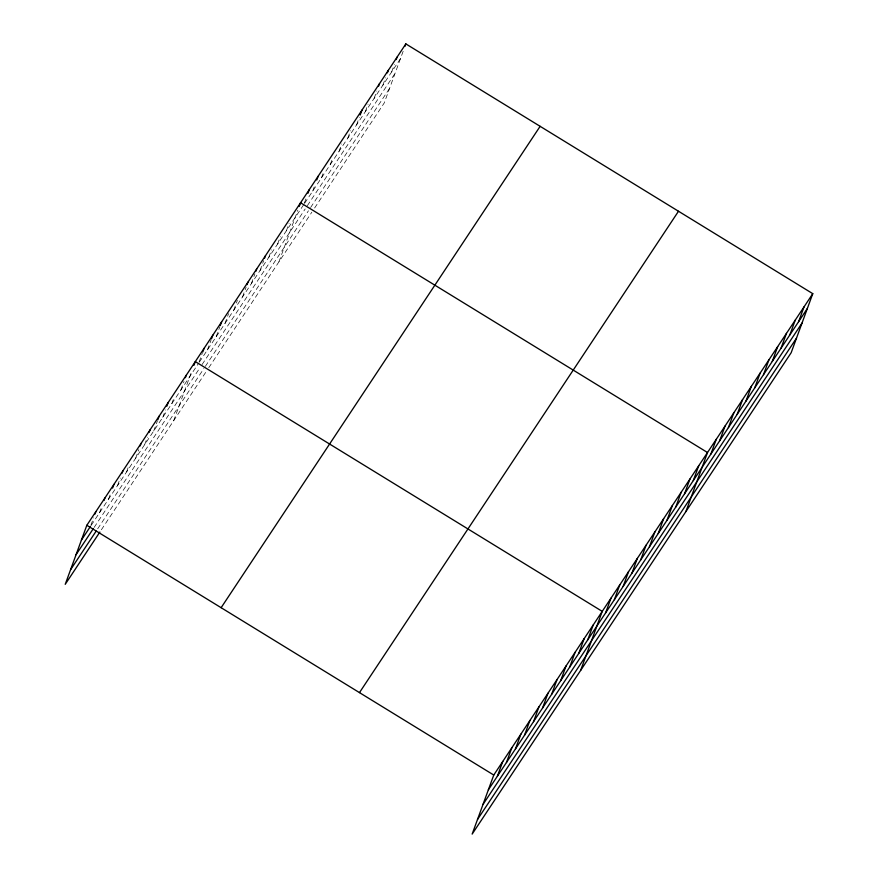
<?xml version="1.0" encoding="UTF-8"?>
<svg xmlns="http://www.w3.org/2000/svg" width="878" height="878" viewBox="0 0 878 878"><rect width="100%" height="100%" fill="white"/><g stroke="black" fill="none" stroke-linecap="round" stroke-linejoin="round"><path stroke-width="0.66" stroke-dasharray="4.39 3.29" d="M90.906 525.198L93.617 517.8M99.499 512.796L101.749 506.628M108.532 499.154L110.343 494.215M117.575 485.512L120.275 478.115M126.608 471.87L128.868 465.713M135.651 458.239L138.812 449.602M144.683 444.597L147.394 437.2M153.727 430.955L157.338 421.089M162.77 417.324L165.47 409.916M171.803 403.682L174.063 397.514M180.846 390.041L184.007 381.414M173.69 420.661L191.689 371.471M199.108 361.934L202.269 353.296M207.427 349.927L211.038 340.06M216.197 336.691L219.807 326.825M224.977 323.455L228.587 313.589M233.746 310.219L237.356 300.353M242.515 296.973L246.125 287.106M251.295 283.737L254.905 273.87M260.064 270.501L263.674 260.634M268.844 257.265L271.543 249.868M277.613 244.029L280.323 236.632M286.382 230.793L289.092 223.385M278.963 261.809L297.861 210.149M304.381 203.081L306.192 198.143M312.7 191.075L314.961 184.907M321.48 177.839L323.28 172.9M330.249 164.603L332.06 159.664M339.018 151.367L341.729 143.959M347.798 138.12L350.509 130.723M356.567 124.885L359.278 117.487M365.347 111.649L368.047 104.252M374.116 98.413L376.827 91.016M382.885 85.177L385.596 77.78M391.665 71.941L394.365 64.533M403.145 51.297L384.235 102.956L314.05 208.865M91.213 525.296L198.658 363.163M199.383 362.065L303.931 204.311M304.666 203.213L400.434 58.694M94.155 527.393L199.888 367.838M202.083 364.535L305.171 208.986M307.355 205.682L395.089 73.302M97.677 528.808L203.883 368.551M205.353 366.345L308.43 210.797M310.625 207.493L389.58 88.349M101.376 529.774L206.582 371.021M208.777 367.706L311.855 212.169"/><path stroke-width="1.32" d="M812.776 293.669L493.765 775.044L472.155 834.1L791.166 352.726L812.776 293.669L405.845 43.9L86.834 525.274L65.224 584.331L99.872 532.046M94.967 514.102L95.867 511.633M104.01 500.46L104.91 497.991M112.593 488.058L113.953 484.349M122.086 473.176L122.986 470.718M140.162 445.903L141.062 443.434M149.205 432.261L150.105 429.803M157.788 419.86L159.137 416.161M166.831 406.218L168.181 402.519M185.357 377.705L186.257 375.246M193.939 365.303L195.3 361.604L602.231 611.373L580.621 670.43M202.719 352.067L204.069 348.368M211.488 338.831L212.849 335.133M220.268 325.595L221.618 321.886M247.036 284.648L247.936 282.178M255.805 271.412L256.705 268.942M264.574 258.165L265.485 255.707M299.222 206.451L300.572 202.752L707.503 452.521L685.894 511.578M307.991 193.215L309.341 189.516M316.76 179.979L318.121 176.28M360.178 115.018L361.988 110.09M378.627 86.077L379.526 83.608M387.396 72.841L388.306 70.372M396.176 59.605L397.075 57.136M404.945 46.369L405.845 43.9M497.387 776.207L502.798 761.402M506.43 762.565L511.841 747.76M515.463 748.923L520.884 734.129M524.506 735.281L529.917 720.487M533.539 721.65L538.96 706.845M542.582 708.008L547.993 693.214M551.614 694.366L557.036 679.572M560.658 680.735L566.069 665.93M569.701 667.093L575.112 652.288M578.734 653.451L584.155 638.657M587.777 639.81L593.188 625.015M605.59 612.932L611 598.137M614.359 599.696L619.78 584.902M623.128 586.46L628.549 571.666M631.908 573.224L637.318 558.43M640.677 559.988L646.098 545.183M649.457 546.753L654.867 531.947M658.226 533.506L663.636 518.711M666.995 520.27L672.416 505.476M675.775 507.034L681.185 492.24M684.544 493.798L689.954 479.004M693.313 480.562L698.734 465.757M710.862 454.08L716.272 439.285M719.631 440.844L725.052 426.049M728.411 427.608L733.821 412.814M737.18 414.372L742.601 399.578M745.949 401.136L751.37 386.331M754.729 387.9L760.139 373.095M763.498 374.665L768.919 359.859M772.278 361.418L777.688 346.623M781.047 348.182L786.458 333.388M789.816 334.946L795.238 320.152M798.596 321.71L804.007 306.905M81.413 540.069L90.456 526.427M76.068 554.676L93.397 528.534M70.569 569.723L96.174 531.08M221.124 607.697L540.135 126.322M359.475 692.621L678.496 211.247M488.344 789.838L807.365 308.474M482.999 804.446L802.02 323.071M477.5 819.492L796.511 338.129M86.834 525.274L493.765 775.044"/></g></svg>
